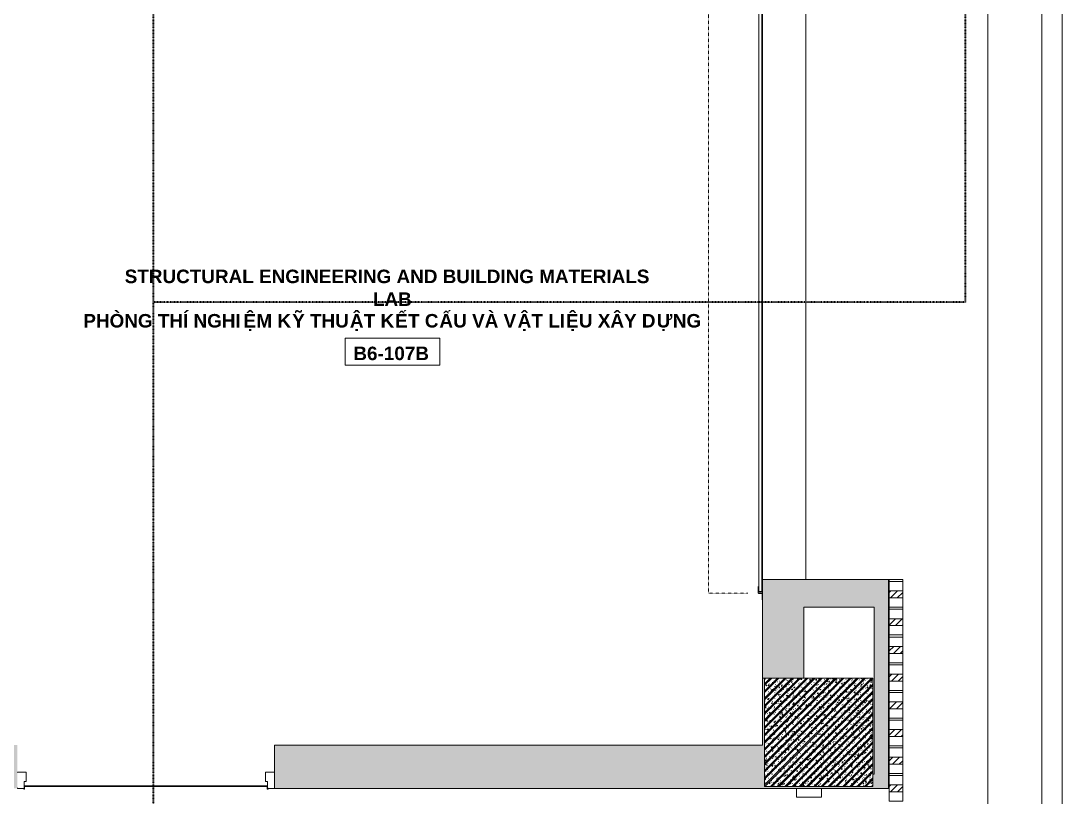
# Model space of a CAD drawing. Header units: millimetres. Extents: x -32090 to 18410, y 18847 to 76047.
# Drawn here: x 10710 to 18410, y 53667 to 59411 of the extents above; entities that cross this region are included whole.
import ezdxf

# ---------------------------------------------------------------- set-up
doc = ezdxf.new("R2010")
doc.units = ezdxf.units.MM
doc.linetypes.add('Dash 0_6', pattern=[1.2, 0.6, -0.6])
doc.linetypes.add('dash 1-1', pattern=[2, 1, -1])
for name, color, linetype, lineweight in [('A-AREA-IDEN', 2, 'Continuous', 9), ('A-DETL', 90, 'Continuous', 5), ('A-DOOR', 31, 'Continuous', 5), ('A-DOOR-HDLN', 31, 'Dash 0_6', 5), ('A-FLOR', 192, 'Continuous', 5), ('A-GLAZ-CURT', 52, 'Continuous', 5), ('A-GLAZ-CWMG', 51, 'Continuous', 5), ('A-WALL', 113, 'Continuous', 5), ('A-WALL-PATT', 111, 'Continuous', 5), ('S-COLS', 52, 'Continuous', 5)]:
    doc.layers.add(name, color=color, linetype=linetype, lineweight=lineweight)
doc.styles.add('Arial_B', font='arialbd.ttf', dxfattribs={"height": 100})
doc.styles.add('Arial_B_1', font='arialbd.ttf', dxfattribs={"height": 100})

# ---------------------------------------------------------------- blocks, each defined once
blk = doc.blocks.new('DP3-DF201 - DP3-DF201a-10834029-1st Traffic Floor Plan - Pedestrian')
at = {"layer": 'A-DOOR'}
for p, q in [((-903, 160), (-947, 160)), ((-900, 158.5), (-900, 144.1)), ((-897, 144.1), (-897, 163.1)), ((897, 163.1), (897, 144.1)), ((900, 144.1), (900, 158.5)), ((947, 160), (903, 160)), ((-900, 144.1), (-897, 144.1)), ((-900, 113), (-900, 144.1)), ((-888, 110), (-897, 110)), ((-885, 43), (-885, 107)), ((885, 107), (885, 43)), ((897, 110), (888, 110)), ((897, 144.1), (900, 144.1)), ((900, 144.1), (900, 113)), ((-947, 40), (-888, 40)), ((888, 40), (947, 40))]:
    blk.add_line(p, q, dxfattribs=at)
for centre, radius, start, end in [((-947, 157), 3, 90, 180.03612), ((-947, 157), 3, 141.44921, 180.03612), ((-947, 157), 3, 90, 128.58691), ((-900, 163.1), 3, 0, 249.32111), ((-903, 157), 3, 0.00001, 90), ((-903, 157), 3, 360, 90), ((-900, 163.1), 3, 58.66379, 131.99353), ((-900, 163.1), 3, 58.66379, 131.99353), ((-900, 163.1), 3, 58.66379, 131.99353), ((-900, 163.1), 3, 58.66379, 131.99353), ((-900, 163.1), 3, 58.66379, 131.99353), ((-900, 163.1), 3, 58.66379, 131.99353), ((-900, 163.1), 3, 58.66379, 131.99353), ((-902.2, 158.4), 2.19, 3.06617, 59.07533), ((900, 163.1), 3, 290.67889, 180), ((900, 163.1), 3, 48.00647, 121.33621), ((900, 163.1), 3, 48.00647, 121.33621), ((900, 163.1), 3, 48.00647, 121.33621), ((900, 163.1), 3, 48.00647, 121.33621), ((900, 163.1), 3, 48.00647, 121.33621), ((900, 163.1), 3, 48.00647, 121.33621), ((900, 163.1), 3, 48.00647, 121.33621), ((902.2, 158.4), 2.19, 120.92467, 176.93383), ((903, 157), 3, 90, 179.99999), ((903, 157), 3, 90, 180), ((947, 157), 3, 359.96388, 90), ((947, 157), 3, 51.41309, 90), ((947, 157), 3, 359.96388, 38.55079), ((-897, 113), 3, 180, 270), ((-888, 107), 3, 360, 90), ((-888, 107), 3, 360, 90), ((888, 107), 3, 90, 180), ((888, 107), 3, 90, 180), ((897, 113), 3, 270, 360), ((-947, 43), 3, 180, 270), ((-947, 43), 3, 180, 270), ((-888, 43), 3, 270, 360), ((-888, 43), 3, 270, 360), ((888, 43), 3, 180, 270), ((888, 43), 3, 180, 270), ((947, 43), 3, 270, 360), ((947, 43), 3, 270, 0)]:
    blk.add_arc(centre, radius, start, end, dxfattribs=at)
blk = doc.blocks.new('M_Concrete-Square-Column - C1 - 800 X 800-V16-1st Traffic Floor Plan - Pedestrian')
at = {"layer": 'S-COLS'}
h = blk.add_hatch(dxfattribs=at)
h.set_pattern_fill('FP_20', color=256, style=0, pattern_type=2)
h.set_pattern_definition([(50, (-16610.066, -54147), (63.763904, -5.57885), [6.667, -73.342]), (355, (-16610.066, -54147), (-12.334876, 66.869514), [5.334, -58.674]), (100.451, (-16604.75, -54147.465), (51.43036, 61.29098), [5.667, -62.332]), (46.184, (-16610.066, -54129.22), (94.87722, -14.71484), [10.001, -110.014]), (96.636, (-16602.16, -54130.45), (83.09115, 86.5993), [8.5, -93.497]), (351.184, (-16610.07, -54129.22), (83.09204, 86.59928), [8.001, -88.011]), (21, (-16601.176, -54133.665), (53.064487, -35.792726), [6.668, -73.343]), (326, (-16601.176, -54133.665), (21.63066, 64.46546), [5.334, -58.674]), (71.451, (-16596.754, -54136.65), (74.69646, 28.67237), [5.667, -62.332]), (37.5, (-16610.066, -54147), (1.080413, 29.594271), [1.676, -56.286, 1.676, -57.887, -58.896]), (37.5, (-16610.066, -54147), (1.080413, 29.594271), [-117.526, 1.676, -57.22]), (7.5, (-16610.066, -54147), (23.386368, 35.063507), [1.676, -32.283, 1.676, -54.953, -22.447]), (7.5, (-16610.066, -54147), (23.386368, 35.063507), [-90.589, 1.676, -20.771]), (327.5, (-16629.89, -54147), (47.456567, -2.005468), [1.676, -20.549, 1.676, -67.666, -92.011]), (327.5, (-16629.89, -54147), (47.456567, -2.005468), [-91.567, 1.676, -90.335]), (317.5, (-16638.78, -54147), (51.844948, 8.89904), [1.676, -27.216, 1.676, -44.374, -65.342]), (317.5, (-16638.78, -54147), (51.844948, 8.89904), [-74.943, 1.676, -63.665]), (45, (-16610.066, -54147), (-26.716616, 26.716616), []), (45, (-16610.066, -54136.11), (-26.716616, 26.716616), [])])
h.paths.add_polyline_path([(-303.1, -400), (400, -400), (400, 400), (-400, 400), (-400, -400)])
at = {"layer": 'S-COLS', "lineweight": 15}
for p, q in [((400, 400), (-400, 400)), ((-400, 400), (-400, -400)), ((400, -400), (400, 400)), ((-400, -400), (400, -400))]:
    blk.add_line(p, q, dxfattribs=at)
blk = doc.blocks.new('DP3-RF101 - DP3-RF101-10492814-1st Traffic Floor Plan - Pedestrian')
at = {"layer": 'A-DOOR'}
for p, q in [((-2273.8, -160), (-2273.8, -163)), ((-2273.8, -163), (-2228, -163)), ((-2228, -163), (-2228, -190)), ((-2228, -190), (-2225, -190)), ((-2225, -190), (-2225, -160)), ((-2225, -190), (-2225, -194)), ((-2225, -194), (-2175, -194)), ((-2223, -192), (-2223, -162)), ((-2223, -162), (-2175, -162)), ((-2175, -192), (-2223, -192)), ((2213, -167), (-2213, -167)), ((-2213, -167), (-2213, -187)), ((2213, -167), (-2213, -167)), ((2213, -167), (-2213, -167)), ((2213, -167), (-2213, -167)), ((2213, -167), (-2213, -167)), ((2213, -167), (-2213, -167)), ((2213, -167), (-2213, -167)), ((2213, -167), (-2213, -167)), ((2213, -167), (-2213, -167)), ((2213, -167), (-2213, -167)), ((2213, -167), (-2213, -167)), ((2213, -167), (-2213, -167)), ((2213, -167), (-2213, -167)), ((2213, -167), (-2213, -167)), ((2213, -167), (-2213, -167)), ((2213, -167), (-2213, -167)), ((2213, -167), (-2213, -167)), ((2213, -167), (-2213, -167)), ((2213, -167), (-2213, -167)), ((2213, -167), (-2213, -167)), ((2213, -167), (-2213, -167)), ((-2213, -187), (2213, -187)), ((2213, -187), (-2213, -187)), ((2213, -187), (-2213, -187)), ((2213, -187), (-2213, -187)), ((2213, -187), (-2213, -187)), ((2213, -187), (-2213, -187)), ((2213, -187), (-2213, -187)), ((2213, -187), (-2213, -187)), ((2213, -187), (-2213, -187)), ((2213, -187), (-2213, -187)), ((2213, -187), (-2213, -187)), ((2213, -187), (-2213, -187)), ((2213, -187), (-2213, -187)), ((2213, -187), (-2213, -187)), ((2213, -187), (-2213, -187)), ((2213, -187), (-2213, -187)), ((2213, -187), (-2213, -187)), ((2213, -187), (-2213, -187)), ((2213, -187), (-2213, -187)), ((2213, -187), (-2213, -187)), ((2213, -187), (-2213, -187)), ((-2175, -162), (-2175, -160)), ((-2175, -194), (-2175, -192)), ((2175, -160), (2175, -162)), ((2175, -162), (2223.1, -162)), ((2223.1, -192), (2175, -192)), ((2175, -192), (2175, -194)), ((2175, -194), (2225, -194)), ((2213, -187), (2213, -167)), ((2223.1, -162), (2223.1, -192)), ((2225, -190), (2225, -160)), ((2225, -194), (2225, -190)), ((2225, -190), (2228, -190)), ((2228, -190), (2228, -163)), ((2228, -163), (2273.8, -163)), ((2273.8, -163), (2273.8, -160))]:
    blk.add_line(p, q, dxfattribs=at)
at = {"layer": 'A-DOOR-HDLN'}
for p, q in [((-2225, -194), (-2225, -560)), ((2225, -560), (2225, -270)), ((-2225, -560), (2225, -560))]:
    blk.add_line(p, q, dxfattribs=at)
blk = doc.blocks.new('GUTTER_1 - GUTTER_1-8544427-1st Traffic Floor Plan - Pedestrian')
at = {"layer": 'A-FLOR'}
for p, q in [((18410.1, 76047.2), (18410.1, 18847)), ((18260.1, 18997), (18260.1, 75897.2))]:
    blk.add_line(p, q, dxfattribs=at)
blk = doc.blocks.new('Rectangular Mullion - 185x65-11553714-1st Traffic Floor Plan - Pedestrian')
at = {"layer": 'A-GLAZ-CWMG'}
for p, q in [((0, 185), (-65, 185)), ((-65, 185), (-65, 0)), ((0, 0), (0, 185)), ((-65, 0), (0, 0))]:
    blk.add_line(p, q, dxfattribs=at)
blk = doc.blocks.new('X Block - X Block-V230-1st Traffic Floor Plan - Pedestrian')
at = {"layer": 'A-GLAZ-CURT'}
h = blk.add_hatch(dxfattribs=at)
h.set_pattern_fill('FP_214', color=256, style=0, pattern_type=2)
h.set_pattern_definition([(135, (55159.496, -17181.066), (-24.748737, -24.748737), [])])
h.paths.add_polyline_path([(18.3, -50), (18.3, 50), (-33.3, 50), (-33.3, -50)])
for p, q in [((-102.5, 50), (-33.3, 50)), ((18.3, 50), (-33.3, 50)), ((-33.3, 50), (-33.3, -50)), ((18.3, -50), (18.3, 50)), ((18.3, 50), (87.5, 50)), ((87.5, 50), (87.5, -50)), ((-33.3, -50), (-102.5, -50)), ((-33.3, -50), (18.3, -50)), ((87.5, -50), (18.3, -50))]:
    blk.add_line(p, q, dxfattribs=at)
blk = doc.blocks.new('X Block - X Block-V231-1st Traffic Floor Plan - Pedestrian')
at = {"layer": 'A-GLAZ-CURT'}
h = blk.add_hatch(dxfattribs=at)
h.set_pattern_fill('FP_215', color=256, style=0, pattern_type=2)
h.set_pattern_definition([(135, (54954.496, -17181.066), (-24.748737, -24.748737), [])])
h.paths.add_polyline_path([(18.3, 50), (-33.3, 50), (-33.3, -50), (18.3, -50)])
for p, q in [((-102.5, 50), (-102.5, -50)), ((-102.5, 50), (-33.3, 50)), ((18.3, 50), (-33.3, 50)), ((-33.3, 50), (-33.3, -50)), ((18.3, -50), (18.3, 50)), ((18.3, 50), (87.5, 50)), ((87.5, 50), (87.5, -50)), ((-33.3, -50), (-102.5, -50)), ((-33.3, -50), (18.3, -50)), ((87.5, -50), (18.3, -50))]:
    blk.add_line(p, q, dxfattribs=at)
blk = doc.blocks.new('X Block - X Block-V232-1st Traffic Floor Plan - Pedestrian')
at = {"layer": 'A-GLAZ-CURT'}
h = blk.add_hatch(dxfattribs=at)
h.set_pattern_fill('FP_216', color=256, style=0, pattern_type=2)
h.set_pattern_definition([(135, (54749.496, -17181.066), (-24.748737, -24.748737), [])])
h.paths.add_polyline_path([(18.3, -50), (18.3, 50), (-33.3, 50), (-33.3, -50)])
for p, q in [((-102.5, 50), (-102.5, -50)), ((-102.5, 50), (-33.3, 50)), ((18.3, 50), (-33.3, 50)), ((-33.3, 50), (-33.3, -50)), ((18.3, -50), (18.3, 50)), ((18.3, 50), (87.5, 50)), ((87.5, 50), (87.5, -50)), ((-33.3, -50), (-102.5, -50)), ((-33.3, -50), (18.3, -50)), ((87.5, -50), (18.3, -50))]:
    blk.add_line(p, q, dxfattribs=at)
blk = doc.blocks.new('X Block - X Block-V233-1st Traffic Floor Plan - Pedestrian')
at = {"layer": 'A-GLAZ-CURT'}
h = blk.add_hatch(dxfattribs=at)
h.set_pattern_fill('FP_217', color=256, style=0, pattern_type=2)
h.set_pattern_definition([(135, (54544.496, -17181.066), (-24.748737, -24.748737), [])])
h.paths.add_polyline_path([(18.3, -50), (18.3, 50), (-33.3, 50), (-33.3, -50)])
for p, q in [((-102.5, 50), (-102.5, -50)), ((-102.5, 50), (-33.3, 50)), ((18.3, 50), (-33.3, 50)), ((-33.3, 50), (-33.3, -50)), ((18.3, -50), (18.3, 50)), ((18.3, 50), (87.5, 50)), ((87.5, 50), (87.5, -50)), ((-33.3, -50), (-102.5, -50)), ((-33.3, -50), (18.3, -50)), ((87.5, -50), (18.3, -50))]:
    blk.add_line(p, q, dxfattribs=at)
blk = doc.blocks.new('X Block - X Block-V234-1st Traffic Floor Plan - Pedestrian')
at = {"layer": 'A-GLAZ-CURT'}
h = blk.add_hatch(dxfattribs=at)
h.set_pattern_fill('FP_218', color=256, style=0, pattern_type=2)
h.set_pattern_definition([(135, (54339.496, -17181.066), (-24.748737, -24.748737), [])])
h.paths.add_polyline_path([(18.3, -50), (18.3, 50), (-33.3, 50), (-33.3, -50)])
for p, q in [((-102.5, 50), (-102.5, -50)), ((-102.5, 50), (-33.3, 50)), ((18.3, 50), (-33.3, 50)), ((-33.3, 50), (-33.3, -50)), ((18.3, -50), (18.3, 50)), ((18.3, 50), (87.5, 50)), ((87.5, 50), (87.5, -50)), ((-33.3, -50), (-102.5, -50)), ((-33.3, -50), (18.3, -50)), ((87.5, -50), (18.3, -50))]:
    blk.add_line(p, q, dxfattribs=at)
blk = doc.blocks.new('X Block - X Block-V235-1st Traffic Floor Plan - Pedestrian')
at = {"layer": 'A-GLAZ-CURT'}
h = blk.add_hatch(dxfattribs=at)
h.set_pattern_fill('FP_219', color=256, style=0, pattern_type=2)
h.set_pattern_definition([(135, (54134.496, -17181.066), (-24.748737, -24.748737), [])])
h.paths.add_polyline_path([(18.3, -50), (18.3, 50), (-33.3, 50), (-33.3, -50)])
for p, q in [((-102.5, 50), (-102.5, -50)), ((-102.5, 50), (-33.3, 50)), ((18.3, 50), (-33.3, 50)), ((-33.3, 50), (-33.3, -50)), ((18.3, -50), (18.3, 50)), ((18.3, 50), (87.5, 50)), ((87.5, 50), (87.5, -50)), ((-33.3, -50), (-102.5, -50)), ((-33.3, -50), (18.3, -50)), ((87.5, -50), (18.3, -50))]:
    blk.add_line(p, q, dxfattribs=at)
blk = doc.blocks.new('X Block - X Block-V236-1st Traffic Floor Plan - Pedestrian')
at = {"layer": 'A-GLAZ-CURT'}
h = blk.add_hatch(dxfattribs=at)
h.set_pattern_fill('FP_220', color=256, style=0, pattern_type=2)
h.set_pattern_definition([(135, (53929.496, -17181.066), (-24.748737, -24.748737), [])])
h.paths.add_polyline_path([(18.3, -50), (18.3, 50), (-33.3, 50), (-33.3, -50)])
for p, q in [((-102.5, 50), (-102.5, -50)), ((-102.5, 50), (-33.3, 50)), ((18.3, 50), (-33.3, 50)), ((-33.3, 50), (-33.3, -50)), ((18.3, -50), (18.3, 50)), ((18.3, 50), (87.5, 50)), ((87.5, 50), (87.5, -50)), ((-33.3, -50), (-102.5, -50)), ((-33.3, -50), (18.3, -50)), ((87.5, -50), (18.3, -50))]:
    blk.add_line(p, q, dxfattribs=at)
blk = doc.blocks.new('X Block - X Block-V237-1st Traffic Floor Plan - Pedestrian')
at = {"layer": 'A-GLAZ-CURT'}
h = blk.add_hatch(dxfattribs=at)
h.set_pattern_fill('FP_221', color=256, style=0, pattern_type=2)
h.set_pattern_definition([(135, (53724.496, -17181.066), (-24.748737, -24.748737), [])])
h.paths.add_polyline_path([(18.3, -50), (18.3, 50), (-33.3, 50), (-33.3, -50)])
for p, q in [((-102.5, 50), (-102.5, -50)), ((-102.5, 50), (-33.3, 50)), ((18.3, 50), (-33.3, 50)), ((-33.3, 50), (-33.3, -50)), ((18.3, -50), (18.3, 50)), ((18.3, 50), (87.5, 50)), ((87.5, 50), (87.5, -50)), ((-33.3, -50), (-102.5, -50)), ((-33.3, -50), (18.3, -50)), ((87.5, -50), (18.3, -50))]:
    blk.add_line(p, q, dxfattribs=at)
blk = doc.blocks.new('Rectangular Mullion - 15 x 100mm-10623212-1st Traffic Floor Plan - Pedestrian')
at = {"layer": 'A-GLAZ-CWMG'}
for p, q in [((0, 50), (-15, 50)), ((-15, 50), (-15, -50)), ((0, -50), (0, 50)), ((-15, -50), (0, -50))]:
    blk.add_line(p, q, dxfattribs=at)
blk = doc.blocks.new('Rectangular Mullion - 15 x 100mm-10623206-1st Traffic Floor Plan - Pedestrian')
at = {"layer": 'A-GLAZ-CWMG'}
for p, q in [((17131.1, 68712), (17131.1, 68727)), ((17231.1, 68727), (17231.1, 68712))]:
    blk.add_line(p, q, dxfattribs=at)
blk = doc.blocks.new('Rectangular Mullion - 15 x 100mm-V155-1st Traffic Floor Plan - Pedestrian')
at = {"layer": 'A-GLAZ-CWMG'}
for p, q in [((-23149.9, 65882), (-23134.9, 65882)), ((-23134.9, 65782), (-23149.9, 65782))]:
    blk.add_line(p, q, dxfattribs=at)
blk = doc.blocks.new('Room Tag - Room Tag-8377849-1st Traffic Floor Plan - Pedestrian')
at = {"layer": 'A-AREA-IDEN'}
for p, q in [((-7, -0.80625), (-7, -4.80625)), ((-7, -0.80625), (7, -0.80625)), ((7, -0.80625), (7, -4.80625)), ((-7, -4.80625), (7, -4.80625))]:
    blk.add_line(p, q, dxfattribs=at)

msp = doc.modelspace()

# ---------------------------------------------------------------- hatches: boundary and pattern name
at = {"layer": 'A-WALL-PATT'}
for points in [[(16195.1, 55072), (17125.1, 55072), (17125.1, 55277), (16195.1, 55277)], [(16210.1, 54547), (16500.1, 54547), (16500.1, 55072), (16195.1, 55072), (16195.1, 54547)], [(17020.1, 53837), (17125.1, 53837), (17125.1, 55072), (17020.1, 55072), (17020.1, 54091.8)], [(16195.1, 53732), (16210.1, 53732), (16210.1, 54547), (16195.1, 54547), (16195.1, 53747)], [(17010.1, 53732), (17125.1, 53732), (17125.1, 53837), (17010.1, 53837), (17010.1, 53747)], [(17010.1, 53732), (17010.1, 53747), (16210.1, 53747), (16210.1, 53732), (16885.1, 53732)]]:
    msp.add_hatch(color=256, dxfattribs=at).paths.add_polyline_path(points)
h = msp.add_hatch(color=256, dxfattribs=at)
h.paths.add_polyline_path([(16195.1, 53732), (16195.1, 54052), (12585.1, 54052), (12585.1, 53732), (15150.7, 53732)])
h.paths.add_polyline_path([(10685.1, 53732), (10685.1, 54052), (6975.1, 54052), (6975.1, 53732), (10525.8, 53732)])

# ---------------------------------------------------------------- linework, layer by layer
at = {"layer": 'A-DETL', "linetype": 'dash 1-1', "lineweight": 40}
for p, q in [((11692.1, 51982), (11692.1, 67547)), ((17692.1, 64329), (17692.1, 57329)), ((17692.1, 57329), (11692.1, 57329))]:
    msp.add_line(p, q, dxfattribs=at)
at = {"layer": 'A-FLOR'}
for p, q in [((17860.1, 75497.2), (17860.1, 33547)), ((16195.1, 59527), (16195.1, 55277)), ((17131.1, 55277), (17125.1, 55277)), ((12535.1, 53752), (10735.1, 53752)), ((10738.1, 53747), (12532.1, 53747)), ((17125.1, 53747), (17131.1, 53747))]:
    msp.add_line(p, q, dxfattribs=at)
at = {"layer": 'A-WALL'}
for p, q in [((16195.1, 55277), (16195.1, 59527)), ((16515.1, 59527), (16515.1, 55277))]:
    msp.add_line(p, q, dxfattribs=at)
at = {"layer": 'A-WALL', "lineweight": 15}
for p, q in [((16195.1, 55277), (16195.1, 54547)), ((17125.1, 55277), (16195.1, 55277)), ((17125.1, 53732), (17125.1, 55277)), ((16500.1, 54547), (16500.1, 55072)), ((16500.1, 55072), (17020.1, 55072)), ((17020.1, 55072), (17020.1, 53837)), ((16195.1, 54547), (16210.1, 54547)), ((16195.1, 54547), (16195.1, 54052)), ((16210.1, 54547), (16195.1, 54547)), ((16195.1, 54052), (12585.1, 54052)), ((12585.1, 54052), (12585.1, 53732)), ((17020.1, 53837), (17010.1, 53837)), ((12585.1, 53732), (16195.1, 53732)), ((16195.1, 53732), (17125.1, 53732))]:
    msp.add_line(p, q, dxfattribs=at)

# ---------------------------------------------------------------- block references
at = {"layer": 'A-AREA-IDEN', "xscale": 49.99999999999998, "yscale": 49.99999999999998, "zscale": 49.99999999999998}
msp.add_blockref('Room Tag - Room Tag-8377849-1st Traffic Floor Plan - Pedestrian', (13458.9, 57104.3), dxfattribs=at)
at = {"layer": 'A-DOOR'}
for name, p, rotation in [('DP3-RF101 - DP3-RF101-10492814-1st Traffic Floor Plan - Pedestrian', (16355.1, 57402), 269.9999999999998), ('DP3-DF201 - DP3-DF201a-10834029-1st Traffic Floor Plan - Pedestrian', (11635.1, 53892), 180)]:
    msp.add_blockref(name, p, dxfattribs=dict(at, rotation=rotation))
at = {"layer": 'A-FLOR'}
msp.add_blockref('GUTTER_1 - GUTTER_1-8544427-1st Traffic Floor Plan - Pedestrian', (0, 0), dxfattribs=at)
at = {"layer": 'A-GLAZ-CURT', "rotation": 270}
for name, p in [('X Block - X Block-V230-1st Traffic Floor Plan - Pedestrian', (17181.1, 55159.5)), ('X Block - X Block-V231-1st Traffic Floor Plan - Pedestrian', (17181.1, 54954.5)), ('X Block - X Block-V232-1st Traffic Floor Plan - Pedestrian', (17181.1, 54749.5)), ('X Block - X Block-V233-1st Traffic Floor Plan - Pedestrian', (17181.1, 54544.5)), ('X Block - X Block-V234-1st Traffic Floor Plan - Pedestrian', (17181.1, 54339.5)), ('X Block - X Block-V235-1st Traffic Floor Plan - Pedestrian', (17181.1, 54134.5)), ('X Block - X Block-V236-1st Traffic Floor Plan - Pedestrian', (17181.1, 53929.5)), ('X Block - X Block-V237-1st Traffic Floor Plan - Pedestrian', (17181.1, 53724.5))]:
    msp.add_blockref(name, p, dxfattribs=at)
at = {"layer": 'A-GLAZ-CWMG'}
for name, p, rotation in [('Rectangular Mullion - 15 x 100mm-10623212-1st Traffic Floor Plan - Pedestrian', (17181.1, 55277), 90), ('Rectangular Mullion - 15 x 100mm-V155-1st Traffic Floor Plan - Pedestrian', (-48650.9, 31717.1), 270), ('Rectangular Mullion - 15 x 100mm-V155-1st Traffic Floor Plan - Pedestrian', (-48650.9, 31512.1), 270), ('Rectangular Mullion - 15 x 100mm-V155-1st Traffic Floor Plan - Pedestrian', (-48650.9, 31307.1), 270), ('Rectangular Mullion - 15 x 100mm-V155-1st Traffic Floor Plan - Pedestrian', (-48650.9, 31102.1), 270), ('Rectangular Mullion - 15 x 100mm-V155-1st Traffic Floor Plan - Pedestrian', (-48650.9, 30897.1), 270), ('Rectangular Mullion - 15 x 100mm-V155-1st Traffic Floor Plan - Pedestrian', (-48650.9, 30692.1), 270), ('Rectangular Mullion - 185x65-11553714-1st Traffic Floor Plan - Pedestrian', (16631.1, 53732), 90.00000000000003)]:
    msp.add_blockref(name, p, dxfattribs=dict(at, rotation=rotation))
msp.add_blockref('Rectangular Mullion - 15 x 100mm-10623206-1st Traffic Floor Plan - Pedestrian', (0, -13655), dxfattribs=at)
at = {"layer": 'S-COLS', "lineweight": 15}
msp.add_blockref('M_Concrete-Square-Column - C1 - 800 X 800-V16-1st Traffic Floor Plan - Pedestrian', (16610.1, 54147), dxfattribs=at)

# ---------------------------------------------------------------- texts
at = {"layer": 'A-AREA-IDEN', "char_height": 100, "attachment_point": 1}
for s, insert, width, style in [('STRUCTURAL ENGINEERING AND BUILDING MATERIALS', (11478.1, 57570.2), 4798.1, 'Arial_B'), ('LAB', (13313.6, 57401.5), 352.742, 'Arial_B'), ('PHÒNG THÍ NGHI', (11172.1, 57241.9), 1435.021, 'Arial_B'), ('\\fArial|b1|i0|c254|p34|;Ệ', (12356.1, 57241.9), 116.245, 'Arial_B_1'), ('M K', (12452, 57241.9), 320.675, 'Arial_B'), ('\\fArial|b1|i0|c254|p34|;Ỹ', (12716.6, 57241.9), 112.236, 'Arial_B_1'), (' THU', (12809.2, 57241.9), 404.852, 'Arial_B'), ('\\fArial|b1|i0|c254|p34|;Ậ', (13143.2, 57241.9), 124.262, 'Arial_B_1'), ('T K', (13245.7, 57241.9), 280.591, 'Arial_B'), ('\\fArial|b1|i0|c254|p34|;Ế', (13477.3, 57241.9), 116.245, 'Arial_B_1'), ('T C', (13573.2, 57241.9), 280.591, 'Arial_B'), ('\\fArial|b1|i0|c254|p34|;Ấ', (13804.7, 57241.9), 124.262, 'Arial_B_1'), ('U VÀ V', (13907.2, 57241.9), 577.215, 'Arial_B'), ('\\fArial|b1|i0|c254|p34|;Ậ', (14383.5, 57241.9), 124.262, 'Arial_B_1'), ('T LI', (14486, 57241.9), 308.65, 'Arial_B'), ('\\fArial|b1|i0|c254|p34|;Ệ', (14740.6, 57241.9), 116.245, 'Arial_B_1'), ('U XÂY D', (14836.6, 57241.9), 697.468, 'Arial_B'), ('\\fArial|b1|i0|c254|p34|;Ự', (15412, 57241.9), 144.304, 'Arial_B_1'), ('NG', (15531.1, 57241.9), 256.54, 'Arial_B'), ('B6-107B', (13169, 57000.5), 689.451, 'Arial_B')]:
    msp.add_mtext(s, dxfattribs=dict(at, insert=insert, width=width, style=style))

doc.saveas('drawing.dxf')
